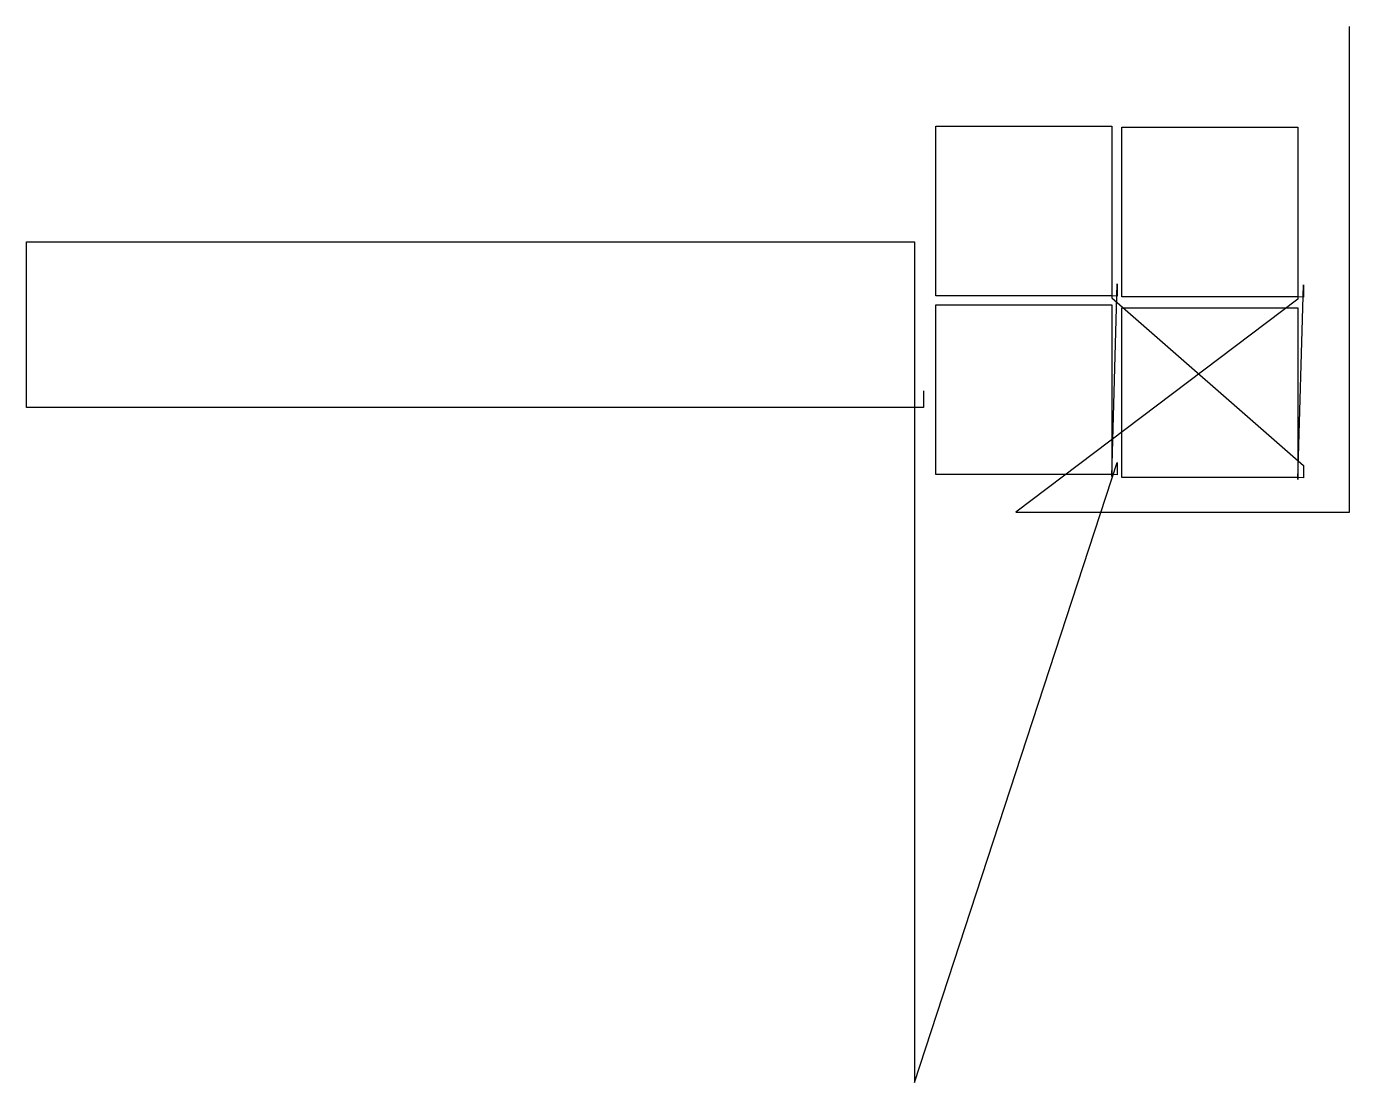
# Model space of a CAD drawing. Header units: metres. Extents: x 20 to 3151, y 0 to 2500.
import ezdxf

# ---------------------------------------------------------------- set-up
doc = ezdxf.new("R2010")
doc.units = ezdxf.units.M

msp = doc.modelspace()

# ---------------------------------------------------------------- linework, layer by layer
at = {"layer": 'TOOL_0'}
for p, q in [((3150.973, 2498.995), (3150.973, 2499.995)), ((3150.973, 1350.096), (3150.973, 2498.995)), ((2171.839, 1862.484), (2171.839, 2263.984)), ((2171.839, 2263.984), (2588.339, 2263.984)), ((2588.339, 2263.984), (2588.339, 1862.484)), ((2612.284, 1859.72), (2612.284, 2261.22)), ((2612.284, 2261.22), (3028.784, 2261.22)), ((3028.784, 2261.22), (3028.784, 1859.72)), ((20.39, 1598.248), (20.39, 1989.748)), ((20.39, 1989.748), (2121.89, 1989.748)), ((2121.89, 1989.748), (2121.89, 1598.248)), ((2588.339, 1434.301), (2601.239, 1890.859)), ((2601.239, 1890.859), (2601.239, 1861.899)), ((3028.784, 1427.396), (3041.684, 1888.096)), ((3041.684, 1888.096), (3041.684, 1859.135)), ((2588.339, 1862.484), (2171.839, 1862.484)), ((3028.784, 1854.723), (2361.67, 1350.096)), ((2601.239, 1861.899), (2588.339, 1862.484)), ((2588.339, 1862.484), (2588.339, 1857.487)), ((2588.339, 1857.487), (3041.684, 1460.768)), ((3028.784, 1859.72), (2612.284, 1859.72)), ((3041.684, 1859.135), (3028.784, 1859.72)), ((3028.784, 1859.72), (3028.784, 1854.723)), ((2171.839, 1439.298), (2171.839, 1840.798)), ((2171.839, 1840.798), (2588.339, 1840.798)), ((2588.339, 1840.798), (2588.339, 1439.298)), ((2612.284, 1432.393), (2612.284, 1833.893)), ((2612.284, 1833.893), (3028.784, 1833.893)), ((3028.784, 1833.893), (3028.784, 1432.393)), ((2143.126, 1637.108), (2143.126, 1597.769)), ((2121.89, 1598.248), (20.39, 1598.248)), ((2143.126, 1597.769), (2121.89, 1598.248)), ((2121.89, 1598.248), (2121.89, 1592.731)), ((2121.89, 1592.731), (2121.89, -0.001)), ((2121.89, -0.001), (2601.239, 1467.674)), ((2601.239, 1467.674), (2601.239, 1438.713)), ((3041.684, 1460.768), (3041.684, 1431.808)), ((2588.339, 1439.298), (2171.839, 1439.298)), ((2601.239, 1438.713), (2588.339, 1439.298)), ((2588.339, 1439.298), (2588.339, 1434.301)), ((3028.784, 1432.393), (2612.284, 1432.393)), ((3041.684, 1431.808), (3028.784, 1432.393)), ((3028.784, 1432.393), (3028.784, 1427.396)), ((2361.67, 1350.096), (3150.973, 1350.096))]:
    msp.add_line(p, q, dxfattribs=at)

doc.saveas('drawing.dxf')
